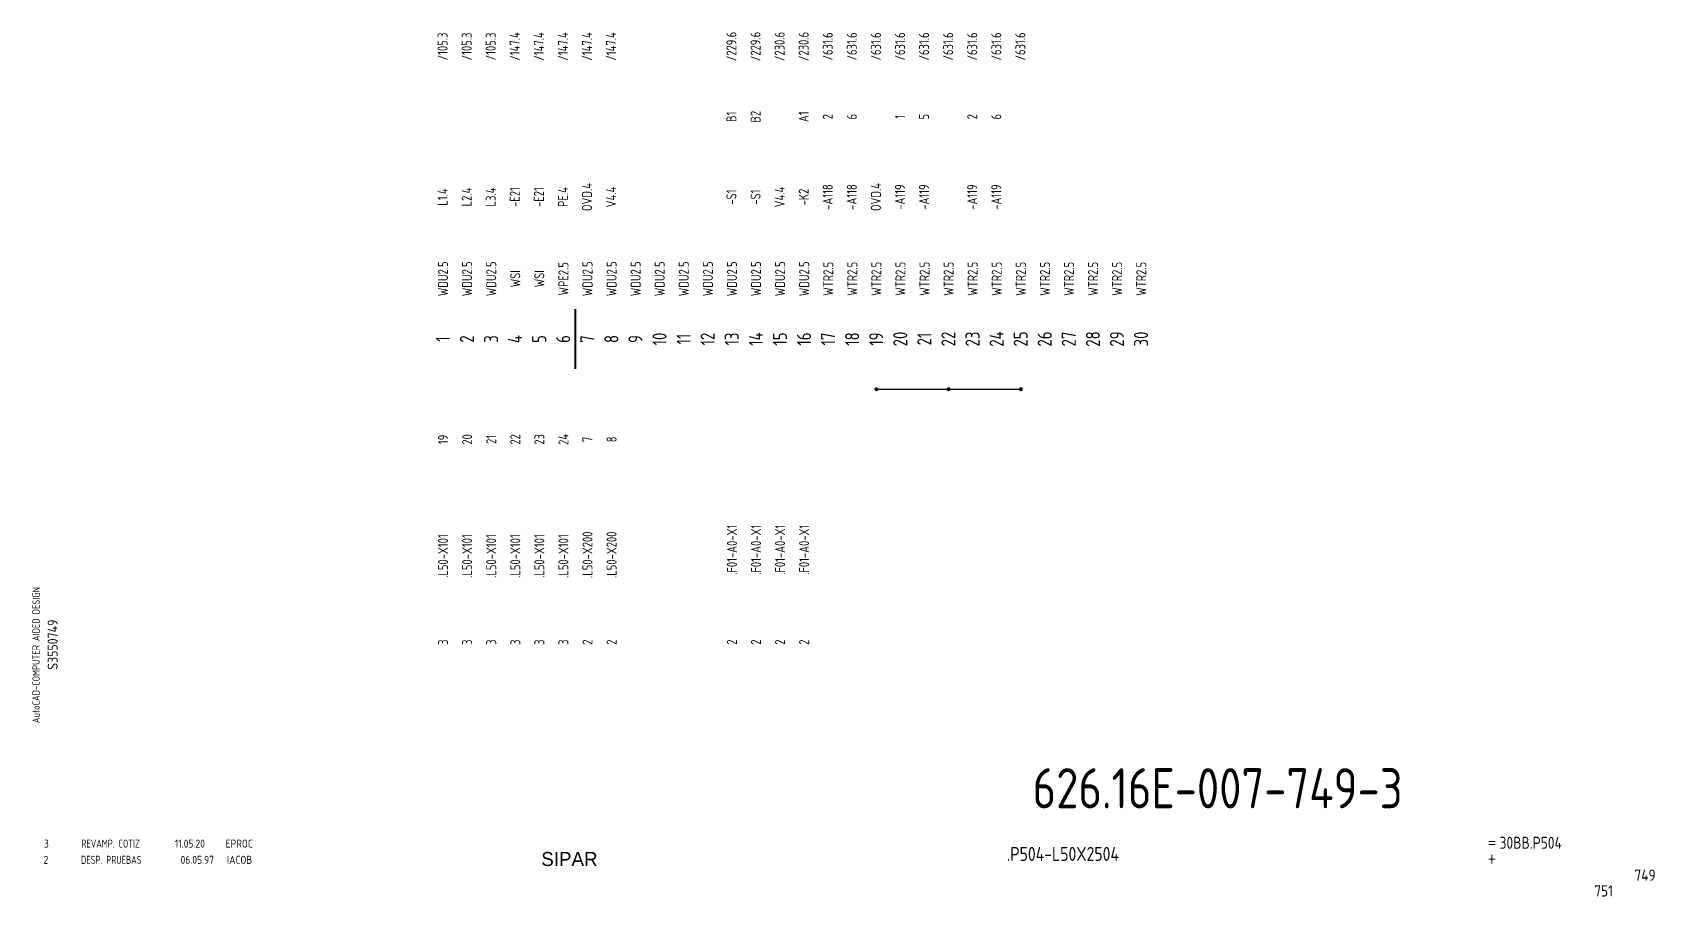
# Model space of a CAD drawing. Extents: x 10 to 414, y 6 to 221.
import ezdxf
from ezdxf.enums import TextEntityAlignment as Align

# ---------------------------------------------------------------- set-up
doc = ezdxf.new("R2010")
doc.units = 0
doc.header["$LTSCALE"] = 5
doc.header["$MEASUREMENT"] = 0
doc.layers.get('0').update_dxf_attribs({"linetype": 'CONTINUOUS'})
doc.layers.add('3', color=3, linetype='CONTINUOUS')
doc.layers.add('CART', color=7, linetype='CONTINUOUS')
doc.styles.add('DIN', font='DIN.shx', dxfattribs={"width": 0.85})
doc.styles.add('N', font='ROMANS', dxfattribs={"width": 0.85, "height": 3})
doc.styles.add('X', font='UNIV.SHX', dxfattribs={"height": 3.5})

# ---------------------------------------------------------------- blocks, each defined once
blk = doc.blocks.new('REV2')
at = {"color": 3, "style": 'DIN'}
for s, width, p in [('2', 0.9, (12.45, 13.79)), ('DESP. PRUEBAS', 0.8, (21.76, 13.79)), ('06.05.97', 0.9, (46.59, 13.79)), ('IACOB', 0.9, (58.16, 13.79))]:
    blk.add_text(s, height=2, dxfattribs=dict(at, width=width)).set_placement(p)

msp = doc.modelspace()

# ---------------------------------------------------------------- linework, layer by layer
msp.add_line((220, 132), (256, 132))
at = {"linetype": 'Continuous', "const_width": 0.5}
msp.add_lwpolyline([(145, 137), (145, 152)], dxfattribs=at)
at = {"const_width": 0.5}
for points in [[(219.75, 132, 1), (220.25, 132, 1)], [(237.75, 132, 1), (238.25, 132, 1)], [(255.75, 132, 1), (256.25, 132, 1)]]:
    msp.add_lwpolyline(points, format="xyb", close=True, dxfattribs=at)

# ---------------------------------------------------------------- block references
at = {"linetype": 'Continuous'}
msp.add_blockref('REV2', (0, 0), dxfattribs=at)

# ---------------------------------------------------------------- texts
at = {"style": 'DIN', "width": 0.8}
for s, p in [('/105.3', (111.88, 217.36)), ('/105.3', (117.88, 217.36)), ('/105.3', (123.88, 217.36)), ('/147.4', (129.88, 217.36)), ('/147.4', (135.88, 217.36)), ('/147.4', (141.88, 217.36)), ('/147.4', (147.88, 217.36)), ('/147.4', (153.88, 217.36)), ('/229.6', (183.88, 217.36)), ('/229.6', (189.88, 217.36)), ('/230.6', (195.88, 217.36)), ('/230.6', (201.88, 217.36)), ('/631.6', (207.88, 217.36)), ('/631.6', (213.88, 217.36)), ('/631.6', (219.88, 217.36)), ('/631.6', (225.88, 217.36)), ('/631.6', (231.88, 217.36)), ('/631.6', (237.88, 217.36)), ('/631.6', (243.88, 217.36)), ('/631.6', (249.88, 217.36)), ('/631.6', (255.88, 217.36)), ('B1', (183.88, 199.86)), ('B2', (189.88, 199.86)), ('A1', (201.88, 199.86)), ('2', (207.88, 199.86)), ('6', (213.88, 199.86)), ('1', (225.88, 199.86)), ('5', (231.88, 199.86)), ('2', (243.88, 199.86)), ('6', (249.88, 199.86)), ('L1.4', (111.88, 179.86)), ('L2.4', (117.88, 179.86)), ('L3.4', (123.88, 179.86)), ('-E21', (129.88, 179.86)), ('-E21', (135.88, 179.86)), ('PE.4', (141.88, 179.86)), ('OVD.4', (147.88, 179.86)), ('V4.4', (153.88, 179.86)), ('V4.4', (195.88, 179.86)), ('-A118', (207.88, 179.86)), ('-A118', (213.88, 179.86)), ('OVD.4', (219.88, 179.86)), ('-A119', (225.88, 179.86)), ('-A119', (231.88, 179.86)), ('-A119', (243.88, 179.86)), ('-A119', (249.88, 179.86)), ('-S1', (183.88, 179.86)), ('-S1', (189.88, 179.86)), ('-K2', (201.88, 179.86)), ('WDU2.5', (112, 159.5)), ('WDU2.5', (118, 159.5)), ('WDU2.5', (124, 159.5)), ('WPE2.5', (142, 159.5)), ('WDU2.5', (148, 159.5)), ('WDU2.5', (154, 159.5)), ('WDU2.5', (160, 159.5)), ('WDU2.5', (166, 159.5)), ('WDU2.5', (172, 159.5)), ('WDU2.5', (178, 159.5)), ('WDU2.5', (184, 159.5)), ('WDU2.5', (190, 159.5)), ('WDU2.5', (196, 159.5)), ('WDU2.5', (202, 159.5)), ('WTR2.5', (208, 159.5)), ('WTR2.5', (214, 159.5)), ('WTR2.5', (220, 159.5)), ('WTR2.5', (226, 159.5)), ('WTR2.5', (232, 159.5)), ('WTR2.5', (238, 159.5)), ('WTR2.5', (244, 159.5)), ('WTR2.5', (250, 159.5)), ('WTR2.5', (256, 159.5)), ('WTR2.5', (262, 159.5)), ('WTR2.5', (268, 159.5)), ('WTR2.5', (274, 159.5)), ('WTR2.5', (280, 159.5)), ('WTR2.5', (286, 159.5)), ('WSI', (130, 159.5)), ('WSI', (136, 159.5)), ('19', (112, 119.5)), ('20', (118, 119.5)), ('21', (124, 119.5)), ('22', (130, 119.5)), ('23', (136, 119.5)), ('24', (142, 119.5)), ('7', (148, 119.5)), ('8', (154, 119.5)), ('.F01-A0-X1', (184, 92)), ('.F01-A0-X1', (190, 92)), ('.F01-A0-X1', (196, 92)), ('.F01-A0-X1', (202, 92)), ('.L50-X101', (112, 90.44)), ('.L50-X101', (118, 90.44)), ('.L50-X101', (124, 90.44)), ('.L50-X101', (130, 90.44)), ('.L50-X101', (136, 90.44)), ('.L50-X101', (142, 90.44)), ('.L50-X200', (148, 90.76)), ('.L50-X200', (154, 90.76)), ('3', (112, 69)), ('3', (118, 69)), ('3', (124, 69)), ('3', (130, 69)), ('3', (136, 69)), ('3', (142, 69)), ('2', (148, 69)), ('2', (154, 69)), ('2', (184, 69)), ('2', (190, 69)), ('2', (196, 69)), ('2', (202, 69))]:
    msp.add_text(s, height=2.5, rotation=90, dxfattribs=at).set_placement(p, align=Align.MIDDLE)
at = {"color": 6, "style": 'DIN', "width": 0.8}
for s, p in [('10', (165.96, 144.5)), ('12', (177.96, 144.5)), ('13', (183.96, 144.5)), ('14', (189.96, 144.5)), ('15', (195.96, 144.5)), ('16', (201.96, 144.5)), ('17', (207.96, 144.5)), ('18', (213.96, 144.5)), ('19', (219.96, 144.5)), ('20', (225.96, 144.5)), ('21', (231.96, 144.5)), ('22', (237.96, 144.5)), ('23', (243.96, 144.5)), ('24', (249.96, 144.5)), ('25', (255.96, 144.5)), ('26', (261.96, 144.5)), ('27', (267.96, 144.5)), ('28', (273.96, 144.5)), ('29', (279.96, 144.5)), ('30', (285.96, 144.5)), ('1', (111.96, 144.5)), ('2', (117.96, 144.5)), ('3', (123.96, 144.5)), ('4', (129.96, 144.5)), ('5', (135.96, 144.5)), ('6', (141.96, 144.5)), ('7', (147.96, 144.5)), ('8', (153.96, 144.5)), ('9', (159.96, 144.5)), ('11', (171.96, 144.5))]:
    msp.add_text(s, height=3.5, rotation=90, dxfattribs=at).set_placement(p, align=Align.MIDDLE)
at = {"color": 3, "style": 'DIN'}
for s, width, p in [('3', 0.9, (12.55, 17.83)), ('REVAMP. COTIZ', 0.8, (21.86, 17.83)), ('11.05.20', 0.9, (45.14, 17.83)), ('EPROC', 0.9, (57.82, 17.83))]:
    msp.add_text(s, height=2, dxfattribs=dict(at, width=width)).set_placement(p)
at = {"color": 2, "insert": (258.94, 37.62), "char_height": 10, "width": 111.0411, "attachment_point": 1, "style": 'DIN'}
msp.add_mtext('626.16E-007-749-3', dxfattribs=at)
at = {"layer": '3', "color": 2, "style": 'DIN', "width": 0.85}
msp.add_text('.P504-L50X2504', height=3.5, dxfattribs=at).set_placement((266.5, 14.51), align=Align.CENTER)
at = {"layer": 'CART', "color": 1, "style": 'DIN', "width": 0.9}
msp.add_text('AutoCAD-COMPUTER AIDED DESIGN', height=1.8, rotation=90, dxfattribs=at).set_placement((11.47, 48.84))
at = {"layer": 'CART', "color": 3, "style": 'N', "width": 0.85}
for s, p in [('=', (372.24, 17.91)), ('+', (372.24, 13.87))]:
    msp.add_text(s, height=2.5, dxfattribs=at).set_placement(p)
at = {"layer": 'CART', "color": 3, "style": 'DIN', "width": 0.9, "flags": 1}
msp.add_attdef('S3550749', text='', height=2.5, rotation=90, dxfattribs=at).set_placement((15.95, 68.38), align=Align.CENTER)
at = {"layer": 'CART', "color": 3, "style": 'DIN', "width": 0.85}
msp.add_attdef('30BB.P504', text='', height=3, dxfattribs=at).set_placement((375.33, 16.63), align=Align.BOTTOM_LEFT)
at = {"layer": 'CART', "color": 6, "style": 'X', "flags": 1}
msp.add_attdef('SIPAR', text='', height=3.5, dxfattribs=at).set_placement((143.5, 15), align=Align.MIDDLE)
at = {"layer": 'CART', "color": 2, "style": 'DIN', "width": 0.9, "flags": 1}
msp.add_attdef('749', text='', height=2.8, dxfattribs=at).set_placement((414.2, 9.56), align=Align.RIGHT)
at = {"layer": 'CART', "color": 7, "style": 'DIN', "width": 0.9, "flags": 1}
msp.add_attdef('751', (398.93, 5.65), '', height=2.8, dxfattribs=at)

doc.saveas('drawing.dxf')
